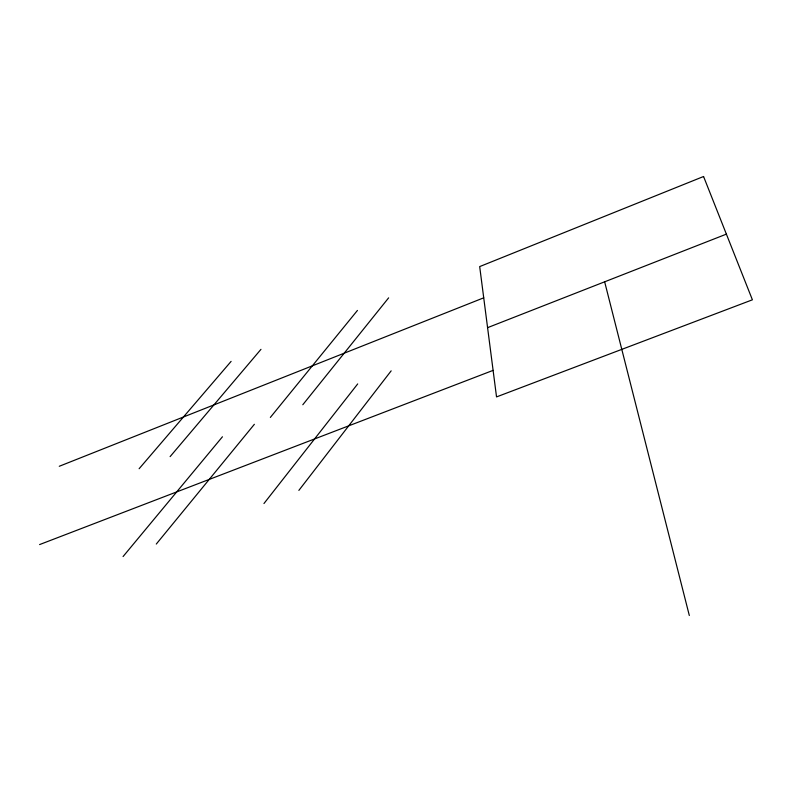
<?xml version="1.0" encoding="UTF-8"?>
<svg xmlns="http://www.w3.org/2000/svg" width="792" height="792" viewBox="0 0 792 792"><rect width="100%" height="100%" fill="white"/><g stroke="black" fill="none" stroke-linecap="round" stroke-linejoin="round"><path stroke-width="1.19" d="M298.861 490.397L391.159 370.854M263.954 503.534L357.697 383.922M302.801 404.752L388.634 297.851M270.349 417.433L357.44 310.434M156.291 544.045L254.371 424.294M123.077 556.548L222.443 436.778M170.112 456.618L260.964 349.341M139.125 468.725L231.106 361.38M59.271 466.28L483.724 297.822M487.585 327.66L726.393 234.135M39.6 544.579L493.109 370.369M604.652 281.813L689.317 615.493M703.563 176.507L479.685 266.587L496.534 396.911L752.4 299.812L703.563 176.507"/></g></svg>
